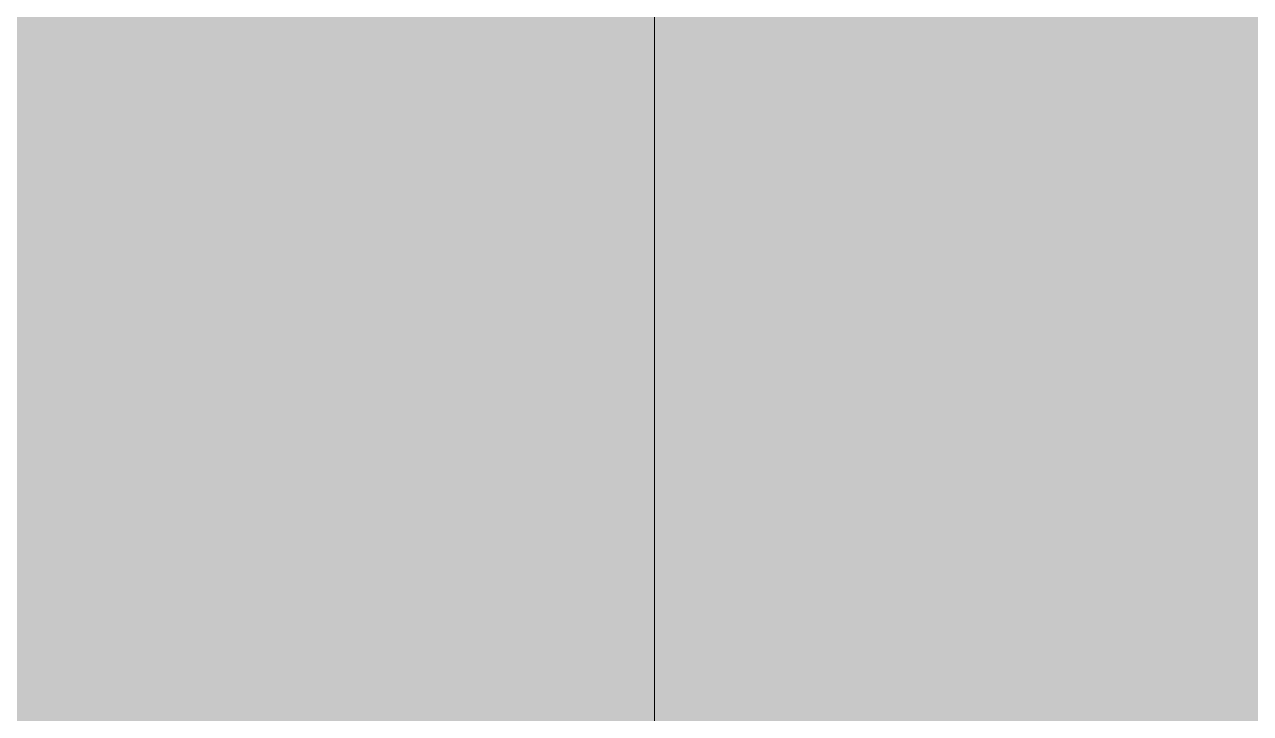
# Model space of a CAD drawing. Header units: inches. Extents: x 27328 to 120839, y -4075 to 4147.
# Drawn here: x 32685.86 to 32702.48, y 1380.82 to 1390.17 of the extents above; entities that cross this region are included whole.
import ezdxf

# ---------------------------------------------------------------- set-up
doc = ezdxf.new("R2010")
doc.units = ezdxf.units.IN
doc.header["$MEASUREMENT"] = 0
doc.layers.add('M-HVAC-DUCT', color=70, linetype='Continuous', lineweight=9)
doc.layers.add('S-COLS', color=52, linetype='Continuous', lineweight=9)

msp = doc.modelspace()

# ---------------------------------------------------------------- hatches: boundary and pattern name
at = {"layer": 'M-HVAC-DUCT'}
h = msp.add_hatch(color=256, dxfattribs=at)
h.paths.add_polyline_path([(31903.407, 936.939), (32064.873, 1024.808), (32063.469, 1048.131), (31903.407, 960.951), (31903.407, 939.037)], flags=0)
h.paths.add_polyline_path([(32103.202, 1045.667), (32261.939, 1132.051), (32260.536, 1155.374), (32103.202, 1069.753), (32103.202, 1047.315)], flags=0)
h.paths.add_polyline_path([(32300.268, 1152.91), (32459.006, 1239.295), (32457.602, 1262.617), (32300.268, 1176.996), (32300.268, 1154.116)], flags=0)
h.paths.add_polyline_path([(32497.334, 1260.153), (32656.072, 1346.538), (32654.668, 1369.86), (32497.334, 1284.239), (32497.334, 1260.916)], flags=0)
h.paths.add_polyline_path([(32694.401, 1367.396), (32836.83, 1444.906), (32836.435, 1448.342), (32836.169, 1449.64), (32835.36, 1452.064), (32833.308, 1456.006), (32832.911, 1456.662), (32831.344, 1458.695), (32829.611, 1460.467), (32827.764, 1461.924), (32825.858, 1463.021), (32694.401, 1391.482), (32694.401, 1367.716)], flags=0)
at = {"layer": 'S-COLS'}
h = msp.add_hatch(color=256, dxfattribs=at)
h.paths.add_polyline_path([(32682.127, 1315.246), (32694.401, 1321.925), (32694.401, 1345.423), (32682.127, 1338.689), (32682.127, 1325.843)], flags=0)
h.paths.add_polyline_path([(32682.127, 1339.861), (32694.401, 1346.541), (32694.401, 1357.382), (32682.127, 1350.703)], flags=0)
h.paths.add_polyline_path([(32682.127, 1356.566), (32694.401, 1363.245), (32694.401, 1398.746), (32685.77, 1394.05), (32685.572, 1388.553), (32684.995, 1388.032), (32683.977, 1387.736), (32682.127, 1388.702), (32682.127, 1387.614)], flags=0)

# ---------------------------------------------------------------- linework, layer by layer
msp.add_line((32694.401, 1398.817), (32694.401, 1363.337), dxfattribs=at)

doc.saveas('drawing.dxf')
